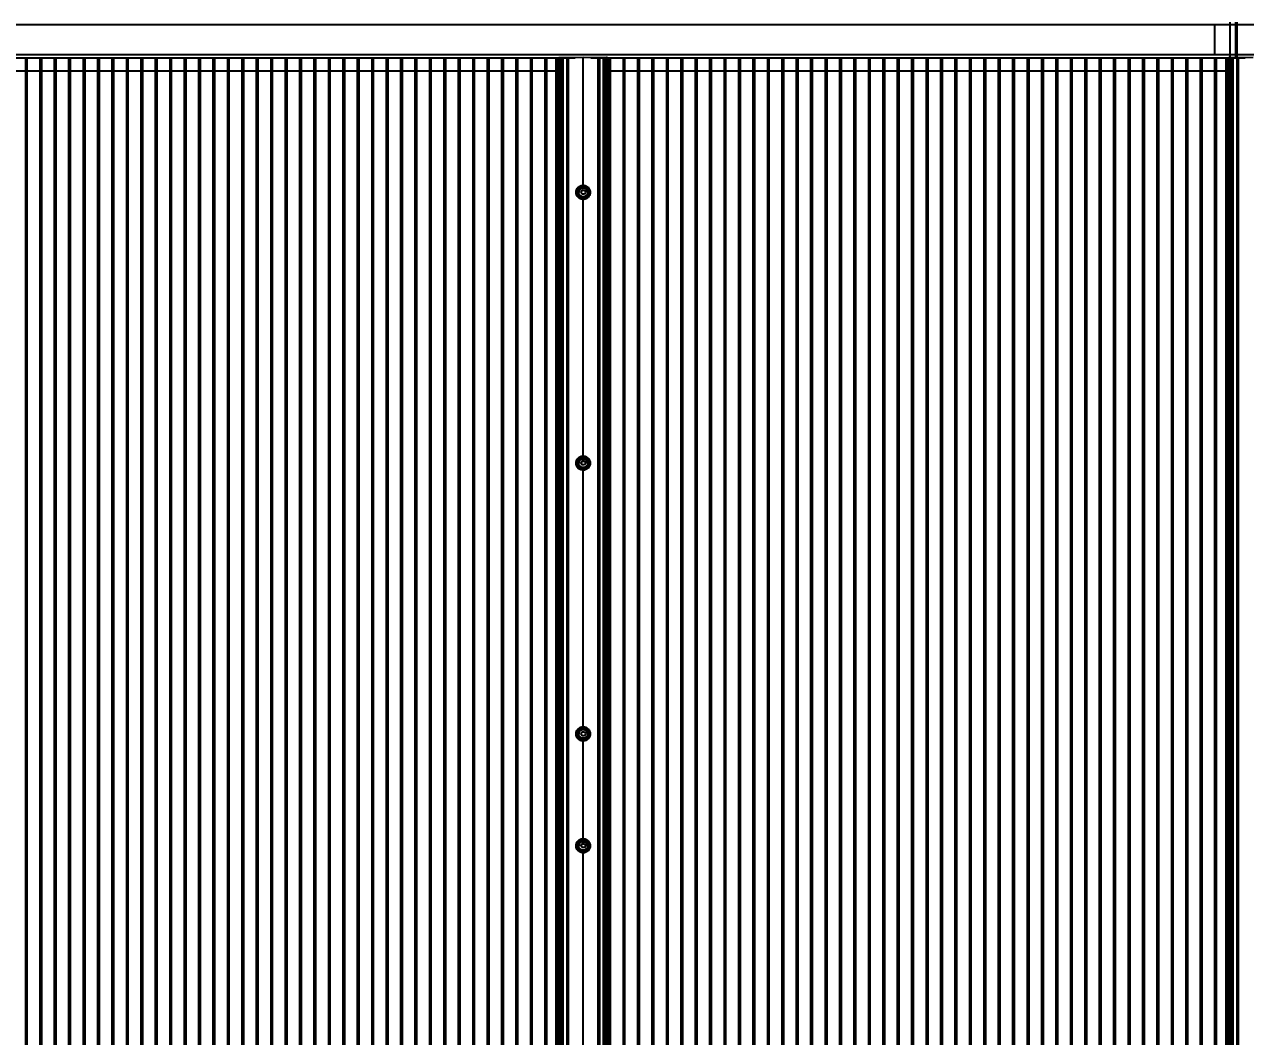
# Model space of a CAD drawing. Header units: millimetres. Extents: x 4625 to 14334, y 16216 to 31562.
# Drawn here: x 9480 to 11003, y 27486 to 28749 of the extents above; entities that cross this region are included whole.
import ezdxf

# ---------------------------------------------------------------- set-up
doc = ezdxf.new("R2010")
doc.units = ezdxf.units.MM
doc.header["$LTSCALE"] = 3
doc.layers.add('Default', color=7, linetype='Continuous')
doc.styles.get("Standard").update_dxf_attribs({"font": 'arial.ttf'})
doc.dimstyles.new('MATEUSZ', dxfattribs={"dimtxt": 35, "dimasz": 16, "dimexe": 0.18, "dimexo": 0.0625, "dimgap": 0.09, "dimtad": 0, "dimdec": 0, "dimdsep": 46, "dimtxsty": 'Standard', "dimblk": 'DOT', "dimcen": 0.09, "dimse1": 1, "dimse2": 1, "dimadec": 0, "dimazin": 0, "dimtfac": 1, "dimtdec": 0, "dimtofl": 0, "dimtmove": 0, "dimatfit": 3, "dimfxl": 1, "dimtolj": 1, "dimtzin": 0, "dimlwd": 9, "dimlwe": 9, "dimarcsym": 0})

# ---------------------------------------------------------------- blocks, each defined once
blk = doc.blocks.new('_Dot')
at = {"color": 0, "linetype": 'ByBlock', "lineweight": -2}
blk.add_line((-0.5, 0), (-1, 0), dxfattribs=at)
at = {"color": 0, "linetype": 'ByBlock', "const_width": 0.5}
blk.add_lwpolyline([(-0.25, 0, 1), (0.25, 0, 1)], format="xyb", close=True, dxfattribs=at)
blk = doc.blocks.new('*D31')
at = {"color": 0, "lineweight": 9, "transparency": 16777216}
for p, q in [((5803.9, 26303.4), (9576.2, 26303.4)), ((13713.7, 26303.4), (9941.4, 26303.4))]:
    blk.add_line(p, q, dxfattribs=at)
at = {"layer": 'Defpoints', "color": 0, "transparency": 16777216}
for p in [(5787.9, 28730), (13729.7, 28730), (13729.7, 26303.4)]:
    blk.add_point(p, dxfattribs=at)
at = {"color": 0, "lineweight": 9, "transparency": 16777216, "xscale": 16, "yscale": 16, "zscale": 16, "rotation": 180}
blk.add_blockref('_Dot', (5787.9, 26303.4), dxfattribs=at)
at = {"color": 0, "lineweight": 9, "transparency": 16777216, "xscale": 16, "yscale": 16, "zscale": 16}
blk.add_blockref('_Dot', (13729.7, 26303.4), dxfattribs=at)
at = {"color": 0, "transparency": 16777216, "insert": (9758.8, 26303.4), "char_height": 123, "attachment_point": 5}
blk.add_mtext('\\A1;7942', dxfattribs=at)

msp = doc.modelspace()

# ---------------------------------------------------------------- linework, layer by layer
at = {"layer": 'Default'}
for p, q in [((13557.3, 28748.4), (7557.3, 28748.4)), ((10964.8, 28711.6), (10964.8, 28748.4)), ((10964.8, 28711.6), (10964.8, 28748.4)), ((10983.9, 28707.9), (10983.9, 28752.1)), ((10990.6, 28752), (10990.6, 28708)), ((10992.1, 28752), (10992.1, 28708)), ((5960.3, 28711.6), (11960.3, 28711.6)), ((10167, 28706.9), (9351, 28706.9)), ((10147.6, 28706.8), (9369, 28706.8)), ((9481, 28706.8), (9481, 26887.3)), ((9483, 28706.8), (9483, 26887.3)), ((9499, 28706.8), (9499, 26887.3)), ((9501, 28706.8), (9501, 26887.3)), ((9517, 28706.8), (9517, 26887.3)), ((9519, 28706.8), (9519, 26887.3)), ((9535, 28706.8), (9535, 26887.3)), ((9537, 28706.8), (9537, 26887.3)), ((9553, 28706.8), (9553, 26887.3)), ((9555, 28706.8), (9555, 26887.3)), ((9571, 28706.8), (9571, 26887.3)), ((9573, 28706.8), (9573, 26887.3)), ((9589, 28706.8), (9589, 26887.3)), ((9591, 28706.8), (9591, 26887.3)), ((9607, 28706.8), (9607, 26887.3)), ((9609, 28706.8), (9609, 26887.3)), ((9625, 28706.8), (9625, 26887.3)), ((9627, 28706.8), (9627, 26887.3)), ((9643, 28706.8), (9643, 26887.3)), ((9645, 28706.8), (9645, 26887.3)), ((9661, 28706.8), (9661, 26887.3)), ((9663, 28706.8), (9663, 26887.3)), ((9679, 28706.8), (9679, 26887.3)), ((9681, 28706.8), (9681, 26887.3)), ((9697, 28706.8), (9697, 26887.3)), ((9699, 28706.8), (9699, 26887.3)), ((9715, 28706.8), (9715, 26887.3)), ((9717, 28706.8), (9717, 26887.3)), ((9733, 28706.8), (9733, 26887.3)), ((9735, 28706.8), (9735, 26887.3)), ((9751, 28706.8), (9751, 26887.3)), ((9753, 28706.8), (9753, 26887.3)), ((9769, 28706.8), (9769, 26887.3)), ((9771, 28706.8), (9771, 26887.3)), ((9787, 28706.8), (9787, 26887.3)), ((9789, 28706.8), (9789, 26887.3)), ((9805, 28706.8), (9805, 26887.3)), ((9807, 28706.8), (9807, 26887.3)), ((9823, 28706.8), (9823, 26887.3)), ((9825, 28706.8), (9825, 26887.3)), ((9841, 28706.8), (9841, 26887.3)), ((9843, 28706.8), (9843, 26887.3)), ((9859, 28706.8), (9859, 26887.3)), ((9861, 28706.8), (9861, 26887.3)), ((9877, 28706.8), (9877, 26887.3)), ((9879, 28706.8), (9879, 26887.3)), ((9895, 28706.8), (9895, 26887.3)), ((9897, 28706.8), (9897, 26887.3)), ((9913, 28706.8), (9913, 26887.3)), ((9915, 28706.8), (9915, 26887.3)), ((9931, 28706.8), (9931, 26887.3)), ((9933, 28706.8), (9933, 26887.3)), ((9949, 28706.8), (9949, 26887.3)), ((9951, 28706.8), (9951, 26887.3)), ((9967, 28706.8), (9967, 26887.3)), ((9969, 28706.8), (9969, 26887.3)), ((9985, 28706.8), (9985, 26887.3)), ((9987, 28706.8), (9987, 26887.3)), ((10003, 28706.8), (10003, 26887.3)), ((10005, 28706.8), (10005, 26887.3)), ((10021, 28706.8), (10021, 26887.3)), ((10023, 28706.8), (10023, 26887.3)), ((10039, 28706.8), (10039, 26887.3)), ((10041, 28706.8), (10041, 26887.3)), ((10057, 28706.8), (10057, 26887.3)), ((10059, 28706.8), (10059, 26887.3)), ((10075, 28706.8), (10075, 26887.3)), ((10077, 28706.8), (10077, 26887.3)), ((10093, 28706.8), (10093, 26887.3)), ((10095, 28706.8), (10095, 26887.3)), ((10111, 28706.8), (10111, 26887.3)), ((10113, 28706.8), (10113, 26887.3)), ((10129, 28706.8), (10129, 26887.3)), ((10131, 28706.8), (10131, 26887.3)), ((10143.3, 28706.9), (10145.3, 28707.4)), ((10143.3, 26887.4), (10143.3, 28706.9)), ((10145.3, 28707.4), (10146.9, 28707.5)), ((10145.3, 26887.8), (10145.3, 28707.4)), ((10146.8, 28707.5), (10146.8, 28707.8)), ((10146.8, 28707.8), (10146.8, 26888.3)), ((10146.9, 26888), (10146.9, 28707.5)), ((10147.6, 28707.9), (10147.6, 26888.3)), ((10148.6, 28707.7), (10148.6, 28707.5)), ((10148.6, 28707.7), (10148.6, 26888.2)), ((10148.6, 28707.5), (10148.6, 26888)), ((10149.1, 28707.5), (10149.1, 26887.9)), ((10149.3, 28707.5), (10151.8, 28707.6)), ((10149.3, 26888), (10149.3, 28707.5)), ((10150.3, 26888), (10150.3, 28707.5)), ((10151.8, 28707.6), (10154.3, 28707.5)), ((10151.8, 26888.1), (10151.8, 28707.6)), ((10156.6, 28707.5), (10156.6, 28707.8)), ((10156.6, 28707.8), (10156.6, 26888.3)), ((10158.3, 28707.8), (10158.3, 28707.5)), ((10158.3, 28707.8), (10158.3, 26888.3)), ((10176.8, 28545), (10176.8, 28708.1)), ((11002.6, 28706.9), (10186.6, 28706.9)), ((10195.3, 28707.8), (10195.3, 28707.5)), ((10195.3, 28707.8), (10195.3, 26888.3)), ((10197.1, 28707.5), (10197.1, 28707.8)), ((10197.1, 28707.8), (10197.1, 26888.3)), ((10199.3, 28707.5), (10201.8, 28707.6)), ((10201.8, 28707.6), (10201.8, 26888.1)), ((10201.8, 28707.6), (10204.3, 28707.5)), ((10204.3, 28707.5), (10204.3, 26888)), ((10983.3, 28706.8), (10204.8, 28706.8)), ((10205.1, 28707.7), (10205.1, 28707.5)), ((10205.1, 28707.7), (10205.1, 26888.2)), ((10205.1, 28707.5), (10205.1, 26888)), ((10206, 28707.9), (10206, 26888.3)), ((10206.7, 28707.5), (10208.3, 28707.4)), ((10206.7, 28707.5), (10206.7, 26888)), ((10206.8, 28707.5), (10206.8, 28707.8)), ((10206.8, 28707.8), (10206.8, 26888.3)), ((10208.3, 28707.4), (10208.3, 26887.8)), ((10208.3, 28707.4), (10210.3, 28706.9)), ((10210.3, 28706.9), (10210.3, 26887.4)), ((10210.6, 28706.8), (10210.6, 26887.3)), ((10226.6, 28706.8), (10226.6, 26887.3)), ((10228.6, 28706.8), (10228.6, 26887.3)), ((10244.6, 28706.8), (10244.6, 26887.3)), ((10246.6, 28706.8), (10246.6, 26887.3)), ((10262.6, 28706.8), (10262.6, 26887.3)), ((10264.6, 28706.8), (10264.6, 26887.3)), ((10280.6, 28706.8), (10280.6, 26887.3)), ((10282.6, 28706.8), (10282.6, 26887.3)), ((10298.6, 28706.8), (10298.6, 26887.3)), ((10300.6, 28706.8), (10300.6, 26887.3)), ((10316.6, 28706.8), (10316.6, 26887.3)), ((10318.6, 28706.8), (10318.6, 26887.3)), ((10334.6, 28706.8), (10334.6, 26887.3)), ((10336.6, 28706.8), (10336.6, 26887.3)), ((10352.6, 28706.8), (10352.6, 26887.3)), ((10354.6, 28706.8), (10354.6, 26887.3)), ((10370.6, 28706.8), (10370.6, 26887.3)), ((10372.6, 28706.8), (10372.6, 26887.3)), ((10388.6, 28706.8), (10388.6, 26887.3)), ((10390.6, 28706.8), (10390.6, 26887.3)), ((10406.6, 28706.8), (10406.6, 26887.3)), ((10408.6, 28706.8), (10408.6, 26887.3)), ((10424.6, 28706.8), (10424.6, 26887.3)), ((10426.6, 28706.8), (10426.6, 26887.3)), ((10442.6, 28706.8), (10442.6, 26887.3)), ((10444.6, 28706.8), (10444.6, 26887.3)), ((10460.6, 28706.8), (10460.6, 26887.3)), ((10462.6, 28706.8), (10462.6, 26887.3)), ((10478.6, 28706.8), (10478.6, 26887.3)), ((10480.6, 28706.8), (10480.6, 26887.3)), ((10496.6, 28706.8), (10496.6, 26887.3)), ((10498.6, 28706.8), (10498.6, 26887.3)), ((10514.6, 28706.8), (10514.6, 26887.3)), ((10516.6, 28706.8), (10516.6, 26887.3)), ((10532.6, 28706.8), (10532.6, 26887.3)), ((10534.6, 28706.8), (10534.6, 26887.3)), ((10550.6, 28706.8), (10550.6, 26887.3)), ((10552.6, 28706.8), (10552.6, 26887.3)), ((10568.6, 28706.8), (10568.6, 26887.3)), ((10570.6, 28706.8), (10570.6, 26887.3)), ((10586.6, 28706.8), (10586.6, 26887.3)), ((10588.6, 28706.8), (10588.6, 26887.3)), ((10604.6, 28706.8), (10604.6, 26887.3)), ((10606.6, 28706.8), (10606.6, 26887.3)), ((10622.6, 28706.8), (10622.6, 26887.3)), ((10624.6, 28706.8), (10624.6, 26887.3)), ((10640.6, 28706.8), (10640.6, 26887.3)), ((10642.6, 28706.8), (10642.6, 26887.3)), ((10658.6, 28706.8), (10658.6, 26887.3)), ((10660.6, 28706.8), (10660.6, 26887.3)), ((10676.6, 28706.8), (10676.6, 26887.3)), ((10678.6, 28706.8), (10678.6, 26887.3)), ((10694.6, 28706.8), (10694.6, 26887.3)), ((10696.6, 28706.8), (10696.6, 26887.3)), ((10712.6, 28706.8), (10712.6, 26887.3)), ((10714.6, 28706.8), (10714.6, 26887.3)), ((10730.6, 28706.8), (10730.6, 26887.3)), ((10732.6, 28706.8), (10732.6, 26887.3)), ((10748.6, 28706.8), (10748.6, 26887.3)), ((10750.6, 28706.8), (10750.6, 26887.3)), ((10766.6, 28706.8), (10766.6, 26887.3)), ((10768.6, 28706.8), (10768.6, 26887.3)), ((10784.6, 28706.8), (10784.6, 26887.3)), ((10786.6, 28706.8), (10786.6, 26887.3)), ((10802.6, 28706.8), (10802.6, 26887.3)), ((10804.6, 28706.8), (10804.6, 26887.3)), ((10820.6, 28706.8), (10820.6, 26887.3)), ((10822.6, 28706.8), (10822.6, 26887.3)), ((10838.6, 28706.8), (10838.6, 26887.3)), ((10840.6, 28706.8), (10840.6, 26887.3)), ((10856.6, 28706.8), (10856.6, 26887.3)), ((10858.6, 28706.8), (10858.6, 26887.3)), ((10874.6, 28706.8), (10874.6, 26887.3)), ((10876.6, 28706.8), (10876.6, 26887.3)), ((10892.6, 28706.8), (10892.6, 26887.3)), ((10894.6, 28706.8), (10894.6, 26887.3)), ((10910.6, 28706.8), (10910.6, 26887.3)), ((10912.6, 28706.8), (10912.6, 26887.3)), ((10928.6, 28706.8), (10928.6, 26887.3)), ((10930.6, 28706.8), (10930.6, 26887.3)), ((10946.6, 28706.8), (10946.6, 26887.3)), ((10948.6, 28706.8), (10948.6, 26887.3)), ((10964.6, 28706.8), (10964.6, 26887.3)), ((10966.6, 28706.8), (10966.6, 26887.3)), ((10979, 28706.9), (10981, 28707.4)), ((10979, 26887.4), (10979, 28706.9)), ((10981, 28707.4), (10982.6, 28707.5)), ((10981, 26887.8), (10981, 28707.4)), ((10982.5, 28707.5), (10982.5, 28707.8)), ((10982.5, 28707.8), (10982.5, 26888.3)), ((10982.6, 26888), (10982.6, 28707.5)), ((10983.3, 28707.9), (10983.3, 26888.3)), ((10984.2, 28707.7), (10984.2, 28707.5)), ((10984.2, 28707.7), (10984.2, 26888.2)), ((10984.2, 28707.5), (10984.2, 26888)), ((10984.7, 28707.5), (10984.7, 26887.9)), ((10985, 28707.5), (10987.5, 28707.6)), ((10985, 26888), (10985, 28707.5)), ((10987.5, 28707.6), (10990, 28707.5)), ((10987.5, 26888.1), (10987.5, 28707.6)), ((10992.2, 28707.5), (10992.2, 28707.8)), ((10992.2, 28707.8), (10992.2, 26888.3)), ((10994, 28707.8), (10994, 26888.3)), ((10994, 28707.8), (10994, 28707.5)), ((10147.6, 28690.6), (9370.3, 28690.6)), ((10983.3, 28690.6), (10206, 28690.6)), ((10173.9, 28539.6), (10175.4, 28542.1)), ((10175.4, 28542.1), (10178.3, 28542.1)), ((10178.3, 28537.1), (10175.4, 28537.1)), ((10176.8, 28207.1), (10176.8, 28534)), ((10178.3, 28542.1), (10179.7, 28539.6)), ((10173.9, 28201.7), (10175.4, 28204.2)), ((10175.4, 28199.2), (10173.9, 28201.7)), ((10175.4, 28204.2), (10178.3, 28204.2)), ((10178.3, 28204.2), (10179.7, 28201.7)), ((10176.8, 27869.1), (10176.8, 28196.1)), ((10168.1, 27863.7), (10168.1, 27863.7)), ((10173.9, 27863.7), (10175.4, 27866.2)), ((10175.4, 27861.2), (10173.9, 27863.7)), ((10175.4, 27866.2), (10178.3, 27866.2)), ((10178.3, 27866.2), (10179.7, 27863.7)), ((10179.7, 27863.7), (10178.3, 27861.2)), ((10185.6, 27863.7), (10185.6, 27863.7)), ((10178.3, 27861.2), (10175.4, 27861.2)), ((10176.8, 27729.5), (10176.8, 27858.2)), ((10173.9, 27724.1), (10175.4, 27726.6)), ((10175.4, 27726.6), (10175.4, 27726.8)), ((10175.4, 27726.6), (10178.3, 27726.6)), ((10178.3, 27726.6), (10178.3, 27726.8)), ((10178.3, 27726.6), (10179.7, 27724.1)), ((10176.8, 27391.6), (10176.8, 27718.5)), ((10179.7, 27724.1), (10178.3, 27721.6))]:
    msp.add_line(p, q, dxfattribs=at)
for points in [[(10146.8, 28707.8, 0), (10146.8, 28707.8, 0), (10146.8, 28707.8, 0), (10146.8, 28707.8, 0), (10146.8, 28707.8, 0), (10146.8, 28707.8, 0), (10146.8, 28707.8, 0), (10146.8, 28707.8, 0), (10146.8, 28707.8, 0), (10146.8, 28707.8, 0), (10146.8, 28707.8, 0), (10146.8, 28707.9, 0), (10146.9, 28707.9, 0), (10147.6, 28707.9, 0)], [(10147.6, 28707.9, 0), (10176.8, 28708.1, 0)], [(10176.8, 28708.1, 0), (10206, 28707.9, 0)], [(10206.8, 28707.8, 0), (10206.8, 28707.8, 0), (10206.8, 28707.8, 0), (10206.8, 28707.8, 0), (10206.8, 28707.8, 0), (10206.8, 28707.8, 0), (10206.8, 28707.8, 0), (10206.8, 28707.8, 0), (10206.8, 28707.8, 0), (10206.8, 28707.8, 0), (10206.8, 28707.8, 0), (10206.8, 28707.9, 0), (10206.7, 28707.9, 0), (10206, 28707.9, 0)], [(10982.5, 28707.8, 0), (10982.5, 28707.8, 0), (10982.5, 28707.8, 0), (10982.5, 28707.8, 0), (10982.5, 28707.8, 0), (10982.5, 28707.8, 0), (10982.5, 28707.8, 0), (10982.5, 28707.8, 0), (10982.5, 28707.8, 0), (10982.5, 28707.8, 0), (10982.5, 28707.8, 0), (10982.5, 28707.9, 0), (10982.6, 28707.9, 0), (10983.3, 28707.9, 0)], [(10983.3, 28707.9, 0), (11012.5, 28708.1, 0)], [(10176.8, 28530.8, 0), (10175.7, 28530.9, 0), (10174.6, 28531.1, 0), (10173.4, 28531.5, 0), (10172.3, 28532, 0), (10171.3, 28532.7, 0), (10170.4, 28533.6, 0), (10169.6, 28534.5, 0), (10169, 28535.6, 0), (10168.5, 28536.7, 0), (10168.2, 28537.9, 0), (10168.1, 28539, 0), (10168.1, 28540.1, 0), (10168.2, 28541.2, 0), (10168.5, 28542.3, 0), (10169, 28543.4, 0), (10169.6, 28544.5, 0)], [(10171.3, 28539.5, 0), (10171.3, 28540, 0), (10171.4, 28540.6, 0), (10171.5, 28541.1, 0), (10171.7, 28541.6, 0), (10172, 28542.1, 0), (10172.2, 28542.6, 0), (10172.6, 28543, 0), (10172.9, 28543.4, 0), (10173.3, 28543.7, 0), (10173.7, 28544.1, 0), (10174.2, 28544.3, 0), (10174.7, 28544.6, 0), (10175.2, 28544.8, 0), (10175.7, 28544.9, 0), (10176.3, 28545, 0), (10176.8, 28545, 0)], [(10182.3, 28539.4, 0), (10182.3, 28539.9, 0), (10182.2, 28540.4, 0), (10182.1, 28540.9, 0), (10181.9, 28541.5, 0), (10181.7, 28542, 0), (10181.4, 28542.4, 0), (10181, 28542.9, 0), (10180.7, 28543.2, 0), (10180.3, 28543.6, 0), (10179.9, 28543.9, 0), (10179.4, 28544.2, 0), (10178.9, 28544.4, 0), (10178.4, 28544.6, 0), (10177.9, 28544.8, 0), (10177.3, 28544.8, 0), (10176.8, 28544.9, 0), (10176.3, 28544.8, 0), (10175.7, 28544.8, 0), (10175.2, 28544.6, 0), (10174.7, 28544.4, 0), (10174.2, 28544.2, 0), (10173.7, 28543.9, 0), (10173.3, 28543.6, 0), (10172.9, 28543.2, 0), (10172.6, 28542.9, 0), (10172.2, 28542.4, 0), (10172, 28542, 0), (10171.7, 28541.5, 0), (10171.5, 28540.9, 0), (10171.4, 28540.4, 0), (10171.3, 28539.9, 0), (10171.3, 28539.4, 0)], [(10176.8, 28534, 0), (10176.3, 28534, 0), (10175.7, 28534.1, 0), (10175.2, 28534.3, 0), (10174.7, 28534.4, 0), (10174.2, 28534.7, 0), (10173.7, 28535, 0), (10173.3, 28535.3, 0), (10172.9, 28535.6, 0), (10172.6, 28536, 0), (10172.2, 28536.4, 0), (10172, 28536.9, 0), (10171.7, 28537.4, 0), (10171.5, 28537.9, 0), (10171.4, 28538.4, 0), (10171.3, 28539, 0), (10171.3, 28539.5, 0)], [(10173.9, 28539.8, 0), (10175.4, 28542.3, 0)], [(10175.4, 28537.3, 0), (10173.9, 28539.8, 0)], [(10175.4, 28542.3, 0), (10178.3, 28542.3, 0)], [(10178.3, 28537.3, 0), (10175.4, 28537.3, 0)], [(10176.8, 28545, 0), (10177.3, 28545, 0), (10177.9, 28544.9, 0), (10178.4, 28544.8, 0), (10178.9, 28544.6, 0), (10179.4, 28544.3, 0), (10179.9, 28544.1, 0), (10180.3, 28543.7, 0), (10180.7, 28543.4, 0), (10181, 28543, 0), (10181.4, 28542.6, 0), (10181.7, 28542.1, 0), (10181.9, 28541.6, 0), (10182.1, 28541.1, 0), (10182.2, 28540.6, 0), (10182.3, 28540, 0), (10182.3, 28539.5, 0)], [(10185.4, 28541, 0), (10185.5, 28540.1, 0), (10185.6, 28539.2, 0), (10185.5, 28538.3, 0), (10185.3, 28537.4, 0), (10185, 28536.5, 0), (10184.6, 28535.6, 0), (10184.1, 28534.8, 0), (10183.6, 28533.9, 0), (10182.9, 28533.2, 0), (10182.1, 28532.6, 0), (10181.3, 28532, 0), (10180.4, 28531.5, 0), (10179.5, 28531.2, 0), (10178.6, 28531, 0), (10177.7, 28530.8, 0), (10176.8, 28530.8, 0)], [(10182.3, 28539.5, 0), (10182.3, 28539, 0), (10182.2, 28538.4, 0), (10182.1, 28537.9, 0), (10181.9, 28537.4, 0), (10181.7, 28536.9, 0), (10181.4, 28536.4, 0), (10181, 28536, 0), (10180.7, 28535.6, 0), (10180.3, 28535.3, 0), (10179.9, 28535, 0), (10179.4, 28534.7, 0), (10178.9, 28534.4, 0), (10178.4, 28534.3, 0), (10177.9, 28534.1, 0), (10177.3, 28534, 0), (10176.8, 28534, 0)], [(10178.3, 28542.3, 0), (10179.7, 28539.8, 0)], [(10179.7, 28539.8, 0), (10178.3, 28537.3, 0)], [(10176.8, 28192.9, 0), (10175.9, 28192.9, 0), (10174.9, 28193.1, 0), (10173.9, 28193.3, 0), (10173, 28193.7, 0), (10172.1, 28194.2, 0), (10171.2, 28194.9, 0), (10170.4, 28195.6, 0), (10169.8, 28196.4, 0), (10169.2, 28197.3, 0), (10168.7, 28198.2, 0), (10168.4, 28199.2, 0), (10168.2, 28200.2, 0), (10168.1, 28201.1, 0), (10168.1, 28202, 0), (10168.2, 28203, 0), (10168.4, 28203.9, 0)], [(10171.3, 28201.6, 0), (10171.3, 28202.1, 0), (10171.4, 28202.6, 0), (10171.5, 28203.2, 0), (10171.7, 28203.7, 0), (10172, 28204.2, 0), (10172.2, 28204.6, 0), (10172.6, 28205.1, 0), (10172.9, 28205.5, 0), (10173.3, 28205.8, 0), (10173.7, 28206.1, 0), (10174.2, 28206.4, 0), (10174.7, 28206.7, 0), (10175.2, 28206.8, 0), (10175.7, 28207, 0), (10176.3, 28207, 0), (10176.8, 28207.1, 0)], [(10182.3, 28201.4, 0), (10182.3, 28202, 0), (10182.2, 28202.5, 0), (10182.1, 28203, 0), (10181.9, 28203.5, 0), (10181.7, 28204, 0), (10181.4, 28204.5, 0), (10181, 28204.9, 0), (10180.7, 28205.3, 0), (10180.3, 28205.7, 0), (10179.9, 28206, 0), (10179.4, 28206.3, 0), (10178.9, 28206.5, 0), (10178.4, 28206.7, 0), (10177.9, 28206.8, 0), (10177.3, 28206.9, 0), (10176.8, 28206.9, 0), (10176.3, 28206.9, 0), (10175.7, 28206.8, 0), (10175.2, 28206.7, 0), (10174.7, 28206.5, 0), (10174.2, 28206.3, 0), (10173.7, 28206, 0), (10173.3, 28205.7, 0), (10172.9, 28205.3, 0), (10172.6, 28204.9, 0), (10172.2, 28204.5, 0), (10172, 28204, 0), (10171.7, 28203.5, 0), (10171.5, 28203, 0), (10171.4, 28202.5, 0), (10171.3, 28202, 0), (10171.3, 28201.4, 0)], [(10176.8, 28196.1, 0), (10176.3, 28196.1, 0), (10175.7, 28196.2, 0), (10175.2, 28196.3, 0), (10174.7, 28196.5, 0), (10174.2, 28196.7, 0), (10173.7, 28197, 0), (10173.3, 28197.4, 0), (10172.9, 28197.7, 0), (10172.6, 28198.1, 0), (10172.2, 28198.5, 0), (10172, 28199, 0), (10171.7, 28199.5, 0), (10171.5, 28200, 0), (10171.4, 28200.5, 0), (10171.3, 28201.1, 0), (10171.3, 28201.6, 0)], [(10173.9, 28201.8, 0), (10175.4, 28204.3, 0)], [(10175.4, 28199.4, 0), (10173.9, 28201.8, 0)], [(10175.1, 28210.1, 0), (10176.4, 28210.3, 0), (10177.7, 28210.3, 0), (10179, 28210, 0), (10180.3, 28209.6, 0)], [(10175.4, 28204.3, 0), (10178.3, 28204.3, 0)], [(10178.3, 28199.4, 0), (10175.4, 28199.4, 0)], [(10176.8, 28207.1, 0), (10177.3, 28207, 0), (10177.9, 28207, 0), (10178.4, 28206.8, 0), (10178.9, 28206.7, 0), (10179.4, 28206.4, 0), (10179.9, 28206.1, 0), (10180.3, 28205.8, 0), (10180.7, 28205.5, 0), (10181, 28205.1, 0), (10181.4, 28204.6, 0), (10181.7, 28204.2, 0), (10181.9, 28203.7, 0), (10182.1, 28203.2, 0), (10182.2, 28202.6, 0), (10182.3, 28202.1, 0), (10182.3, 28201.6, 0)], [(10185.5, 28202.3, 0), (10185.6, 28201.5, 0), (10185.5, 28200.7, 0), (10185.4, 28199.8, 0), (10185.1, 28199, 0), (10184.8, 28198.1, 0), (10184.4, 28197.3, 0), (10183.9, 28196.5, 0), (10183.3, 28195.7, 0), (10182.6, 28195.1, 0), (10181.9, 28194.5, 0), (10181.1, 28194, 0), (10180.2, 28193.5, 0), (10179.4, 28193.2, 0), (10178.5, 28193, 0), (10177.6, 28192.9, 0), (10176.8, 28192.9, 0)], [(10182.3, 28201.6, 0), (10182.3, 28201.1, 0), (10182.2, 28200.5, 0), (10182.1, 28200, 0), (10181.9, 28199.5, 0), (10181.7, 28199, 0), (10181.4, 28198.5, 0), (10181, 28198.1, 0), (10180.7, 28197.7, 0), (10180.3, 28197.4, 0), (10179.9, 28197, 0), (10179.4, 28196.7, 0), (10178.9, 28196.5, 0), (10178.4, 28196.3, 0), (10177.9, 28196.2, 0), (10177.3, 28196.1, 0), (10176.8, 28196.1, 0)], [(10178.3, 28204.3, 0), (10179.7, 28201.8, 0)], [(10179.7, 28201.8, 0), (10178.3, 28199.4, 0)], [(10176.8, 27854.9, 0), (10175.7, 27855, 0), (10174.5, 27855.2, 0), (10173.4, 27855.6, 0), (10172.3, 27856.2, 0), (10171.3, 27856.9, 0), (10170.3, 27857.8, 0), (10169.5, 27858.8, 0), (10168.9, 27859.9, 0), (10168.5, 27861, 0), (10168.2, 27862.2, 0), (10168.1, 27863.3, 0), (10168.1, 27864.4, 0), (10168.3, 27865.5, 0), (10168.6, 27866.7, 0), (10169.1, 27867.8, 0), (10169.8, 27868.9, 0)], [(10171.3, 27863.7, 0), (10171.3, 27864.2, 0), (10171.4, 27864.7, 0), (10171.5, 27865.2, 0), (10171.7, 27865.8, 0), (10172, 27866.2, 0), (10172.2, 27866.7, 0), (10172.6, 27867.1, 0), (10172.9, 27867.5, 0), (10173.3, 27867.9, 0), (10173.7, 27868.2, 0), (10174.2, 27868.5, 0), (10174.7, 27868.7, 0), (10175.2, 27868.9, 0), (10175.7, 27869, 0), (10176.3, 27869.1, 0), (10176.8, 27869.1, 0)], [(10182.3, 27863.5, 0), (10182.3, 27864, 0), (10182.2, 27864.6, 0), (10182.1, 27865.1, 0), (10181.9, 27865.6, 0), (10181.7, 27866.1, 0), (10181.4, 27866.6, 0), (10181, 27867, 0), (10180.7, 27867.4, 0), (10180.3, 27867.7, 0), (10179.9, 27868.1, 0), (10179.4, 27868.4, 0), (10178.9, 27868.6, 0), (10178.4, 27868.8, 0), (10177.9, 27868.9, 0), (10177.3, 27869, 0), (10176.8, 27869, 0), (10176.3, 27869, 0), (10175.7, 27868.9, 0), (10175.2, 27868.8, 0), (10174.7, 27868.6, 0), (10174.2, 27868.4, 0), (10173.7, 27868.1, 0), (10173.3, 27867.7, 0), (10172.9, 27867.4, 0), (10172.6, 27867, 0), (10172.2, 27866.6, 0), (10172, 27866.1, 0), (10171.7, 27865.6, 0), (10171.5, 27865.1, 0), (10171.4, 27864.6, 0), (10171.3, 27864, 0), (10171.3, 27863.5, 0)], [(10176.8, 27858.2, 0), (10176.3, 27858.2, 0), (10175.7, 27858.3, 0), (10175.2, 27858.4, 0), (10174.7, 27858.6, 0), (10174.2, 27858.8, 0), (10173.7, 27859.1, 0), (10173.3, 27859.4, 0), (10172.9, 27859.8, 0), (10172.6, 27860.2, 0), (10172.2, 27860.6, 0), (10172, 27861.1, 0), (10171.7, 27861.6, 0), (10171.5, 27862.1, 0), (10171.4, 27862.6, 0), (10171.3, 27863.1, 0), (10171.3, 27863.7, 0)], [(10173.9, 27863.9, 0), (10175.4, 27866.4, 0)], [(10175.4, 27861.4, 0), (10173.9, 27863.9, 0)], [(10175.4, 27866.4, 0), (10178.3, 27866.4, 0)], [(10176.8, 27869.1, 0), (10177.3, 27869.1, 0), (10177.9, 27869, 0), (10178.4, 27868.9, 0), (10178.9, 27868.7, 0), (10179.4, 27868.5, 0), (10179.9, 27868.2, 0), (10180.3, 27867.9, 0), (10180.7, 27867.5, 0), (10181, 27867.1, 0), (10181.4, 27866.7, 0), (10181.7, 27866.2, 0), (10181.9, 27865.8, 0), (10182.1, 27865.2, 0), (10182.2, 27864.7, 0), (10182.3, 27864.2, 0), (10182.3, 27863.7, 0)], [(10184.3, 27868.2, 0), (10184.8, 27867.2, 0), (10185.2, 27866.1, 0), (10185.5, 27865, 0), (10185.6, 27863.9, 0), (10185.5, 27862.8, 0), (10185.3, 27861.7, 0), (10185, 27860.6, 0), (10184.5, 27859.5, 0), (10183.9, 27858.5, 0), (10183.1, 27857.6, 0), (10182.2, 27856.8, 0), (10181.2, 27856.1, 0), (10180.1, 27855.6, 0), (10179, 27855.2, 0), (10177.9, 27855, 0), (10176.8, 27854.9, 0)], [(10182.3, 27863.7, 0), (10182.3, 27863.1, 0), (10182.2, 27862.6, 0), (10182.1, 27862.1, 0), (10181.9, 27861.6, 0), (10181.7, 27861.1, 0), (10181.4, 27860.6, 0), (10181, 27860.2, 0), (10180.7, 27859.8, 0), (10180.3, 27859.4, 0), (10179.9, 27859.1, 0), (10179.4, 27858.8, 0), (10178.9, 27858.6, 0), (10178.4, 27858.4, 0), (10177.9, 27858.3, 0), (10177.3, 27858.2, 0), (10176.8, 27858.2, 0)], [(10178.3, 27866.4, 0), (10179.7, 27863.9, 0)], [(10179.7, 27863.9, 0), (10178.3, 27861.4, 0)], [(10178.3, 27861.4, 0), (10175.4, 27861.4, 0)], [(10176.8, 27715.3, 0), (10175.7, 27715.3, 0), (10174.6, 27715.6, 0), (10173.5, 27715.9, 0), (10172.4, 27716.4, 0), (10171.4, 27717.1, 0), (10170.5, 27718, 0), (10169.7, 27718.9, 0), (10169.1, 27719.9, 0), (10168.6, 27721, 0), (10168.3, 27722.1, 0), (10168.1, 27723.2, 0), (10168.1, 27724.3, 0), (10168.2, 27725.4, 0), (10168.4, 27726.5, 0), (10168.8, 27727.6, 0), (10169.4, 27728.7, 0)], [(10171.3, 27724, 0), (10171.3, 27724.5, 0), (10171.4, 27725, 0), (10171.5, 27725.6, 0), (10171.7, 27726.1, 0), (10172, 27726.6, 0), (10172.2, 27727.1, 0), (10172.6, 27727.5, 0), (10172.9, 27727.9, 0), (10173.3, 27728.2, 0), (10173.7, 27728.6, 0), (10174.2, 27728.8, 0), (10174.7, 27729.1, 0), (10175.2, 27729.3, 0), (10175.7, 27729.4, 0), (10176.3, 27729.5, 0), (10176.8, 27729.5, 0)], [(10182.3, 27723.9, 0), (10182.3, 27724.4, 0), (10182.2, 27724.9, 0), (10182.1, 27725.4, 0), (10181.9, 27726, 0), (10181.7, 27726.5, 0), (10181.4, 27726.9, 0), (10181, 27727.3, 0), (10180.7, 27727.7, 0), (10180.3, 27728.1, 0), (10179.9, 27728.4, 0), (10179.4, 27728.7, 0), (10178.9, 27728.9, 0), (10178.4, 27729.1, 0), (10177.9, 27729.2, 0), (10177.3, 27729.3, 0), (10176.8, 27729.3, 0), (10176.3, 27729.3, 0), (10175.7, 27729.2, 0), (10175.2, 27729.1, 0), (10174.7, 27728.9, 0), (10174.2, 27728.7, 0), (10173.7, 27728.4, 0), (10173.3, 27728.1, 0), (10172.9, 27727.7, 0), (10172.6, 27727.3, 0), (10172.2, 27726.9, 0), (10172, 27726.5, 0), (10171.7, 27726, 0), (10171.5, 27725.4, 0), (10171.4, 27724.9, 0), (10171.3, 27724.4, 0), (10171.3, 27723.9, 0)], [(10173.9, 27724.3, 0), (10175.4, 27726.8, 0)], [(10175.2, 27732.6, 0), (10176.4, 27732.7, 0), (10177.6, 27732.7, 0), (10178.9, 27732.5, 0), (10180.2, 27732.1, 0)], [(10175.4, 27726.8, 0), (10178.3, 27726.8, 0)], [(10176.8, 27729.5, 0), (10177.3, 27729.5, 0), (10177.9, 27729.4, 0), (10178.4, 27729.3, 0), (10178.9, 27729.1, 0), (10179.4, 27728.8, 0), (10179.9, 27728.6, 0), (10180.3, 27728.2, 0), (10180.7, 27727.9, 0), (10181, 27727.5, 0), (10181.4, 27727.1, 0), (10181.7, 27726.6, 0), (10181.9, 27726.1, 0), (10182.1, 27725.6, 0), (10182.2, 27725, 0), (10182.3, 27724.5, 0), (10182.3, 27724, 0)], [(10178.3, 27726.8, 0), (10179.7, 27724.3, 0)], [(10176.8, 27718.5, 0), (10176.3, 27718.5, 0), (10175.7, 27718.6, 0), (10175.2, 27718.7, 0), (10174.7, 27718.9, 0), (10174.2, 27719.2, 0), (10173.7, 27719.4, 0), (10173.3, 27719.8, 0), (10172.9, 27720.1, 0), (10172.6, 27720.5, 0), (10172.2, 27720.9, 0), (10172, 27721.4, 0), (10171.7, 27721.9, 0), (10171.5, 27722.4, 0), (10171.4, 27722.9, 0), (10171.3, 27723.5, 0), (10171.3, 27724, 0)], [(10175.4, 27721.8, 0), (10173.9, 27724.3, 0)], [(10178.3, 27721.8, 0), (10175.4, 27721.8, 0)], [(10185.5, 27725, 0), (10185.6, 27724.2, 0), (10185.5, 27723.3, 0), (10185.4, 27722.5, 0), (10185.2, 27721.6, 0), (10184.9, 27720.7, 0), (10184.5, 27719.8, 0), (10184, 27719, 0), (10183.4, 27718.3, 0), (10182.7, 27717.6, 0), (10182, 27716.9, 0), (10181.1, 27716.4, 0), (10180.3, 27716, 0), (10179.4, 27715.7, 0), (10178.5, 27715.4, 0), (10177.7, 27715.3, 0), (10176.8, 27715.3, 0)], [(10182.3, 27724, 0), (10182.3, 27723.5, 0), (10182.2, 27722.9, 0), (10182.1, 27722.4, 0), (10181.9, 27721.9, 0), (10181.7, 27721.4, 0), (10181.4, 27720.9, 0), (10181, 27720.5, 0), (10180.7, 27720.1, 0), (10180.3, 27719.8, 0), (10179.9, 27719.4, 0), (10179.4, 27719.2, 0), (10178.9, 27718.9, 0), (10178.4, 27718.7, 0), (10177.9, 27718.6, 0), (10177.3, 27718.5, 0), (10176.8, 27718.5, 0)], [(10179.7, 27724.3, 0), (10178.3, 27721.8, 0)]]:
    msp.add_polyline3d(points, dxfattribs=at)
for points in [[(10176.8, 28530.9, 0), (10176, 28530.9, 0), (10175.2, 28531, 0), (10174.4, 28531.2, 0), (10173.6, 28531.5, 0), (10172.8, 28531.8, 0), (10172, 28532.3, 0), (10171.3, 28532.8, 0), (10170.6, 28533.4, 0), (10170, 28534.1, 0), (10169.5, 28534.8, 0), (10169, 28535.6, 0), (10168.7, 28536.4, 0), (10168.4, 28537.2, 0), (10168.2, 28538, 0), (10168.1, 28538.8, 0), (10168.1, 28539.6, 0), (10168.1, 28540.4, 0), (10168.2, 28541.2, 0), (10168.4, 28542, 0), (10168.7, 28542.8, 0), (10169, 28543.6, 0), (10169.5, 28544.4, 0), (10170, 28545.1, 0), (10170.6, 28545.8, 0), (10171.3, 28546.4, 0), (10172, 28546.9, 0), (10172.8, 28547.3, 0), (10173.6, 28547.7, 0), (10174.4, 28548, 0), (10175.2, 28548.2, 0), (10176, 28548.3, 0), (10176.8, 28548.3, 0), (10177.6, 28548.3, 0), (10178.4, 28548.2, 0), (10179.2, 28548, 0), (10180, 28547.7, 0), (10180.8, 28547.3, 0), (10181.6, 28546.9, 0), (10182.3, 28546.4, 0), (10183, 28545.8, 0), (10183.6, 28545.1, 0), (10184.1, 28544.4, 0), (10184.6, 28543.6, 0), (10184.9, 28542.8, 0), (10185.2, 28542, 0), (10185.4, 28541.2, 0), (10185.5, 28540.4, 0), (10185.6, 28539.6, 0), (10185.5, 28538.8, 0), (10185.4, 28538, 0), (10185.2, 28537.2, 0), (10184.9, 28536.4, 0), (10184.6, 28535.6, 0), (10184.1, 28534.8, 0), (10183.6, 28534.1, 0), (10183, 28533.4, 0), (10182.3, 28532.8, 0), (10181.6, 28532.3, 0), (10180.8, 28531.8, 0), (10180, 28531.5, 0), (10179.2, 28531.2, 0), (10178.4, 28531, 0), (10177.6, 28530.9, 0)], [(10176.8, 28532.6, 0), (10176.2, 28532.6, 0), (10175.5, 28532.7, 0), (10174.9, 28532.9, 0), (10174.2, 28533.1, 0), (10173.6, 28533.4, 0), (10173, 28533.7, 0), (10172.4, 28534.2, 0), (10171.9, 28534.7, 0), (10171.4, 28535.2, 0), (10170.9, 28535.8, 0), (10170.6, 28536.4, 0), (10170.3, 28537, 0), (10170.1, 28537.7, 0), (10169.9, 28538.3, 0), (10169.8, 28539, 0), (10169.8, 28539.6, 0), (10169.8, 28540.2, 0), (10169.9, 28540.9, 0), (10170.1, 28541.5, 0), (10170.3, 28542.2, 0), (10170.6, 28542.8, 0), (10170.9, 28543.4, 0), (10171.4, 28544, 0), (10171.9, 28544.5, 0), (10172.4, 28545, 0), (10173, 28545.4, 0), (10173.6, 28545.8, 0), (10174.2, 28546.1, 0), (10174.9, 28546.3, 0), (10175.5, 28546.5, 0), (10176.2, 28546.5, 0), (10176.8, 28546.6, 0), (10177.4, 28546.5, 0), (10178.1, 28546.5, 0), (10178.7, 28546.3, 0), (10179.4, 28546.1, 0), (10180, 28545.8, 0), (10180.6, 28545.4, 0), (10181.2, 28545, 0), (10181.8, 28544.5, 0), (10182.2, 28544, 0), (10182.7, 28543.4, 0), (10183, 28542.8, 0), (10183.3, 28542.2, 0), (10183.5, 28541.5, 0), (10183.7, 28540.9, 0), (10183.8, 28540.2, 0), (10183.8, 28539.6, 0), (10183.8, 28539, 0), (10183.7, 28538.3, 0), (10183.5, 28537.7, 0), (10183.3, 28537, 0), (10183, 28536.4, 0), (10182.7, 28535.8, 0), (10182.2, 28535.2, 0), (10181.8, 28534.7, 0), (10181.2, 28534.2, 0), (10180.6, 28533.7, 0), (10180, 28533.4, 0), (10179.4, 28533.1, 0), (10178.7, 28532.9, 0), (10178.1, 28532.7, 0), (10177.4, 28532.6, 0)], [(10176.8, 28192.9, 0), (10176, 28193, 0), (10175.2, 28193.1, 0), (10174.4, 28193.3, 0), (10173.6, 28193.6, 0), (10172.8, 28193.9, 0), (10172, 28194.4, 0), (10171.3, 28194.9, 0), (10170.6, 28195.5, 0), (10170, 28196.2, 0), (10169.5, 28196.9, 0), (10169, 28197.7, 0), (10168.7, 28198.5, 0), (10168.4, 28199.3, 0), (10168.2, 28200.1, 0), (10168.1, 28200.9, 0), (10168.1, 28201.7, 0), (10168.1, 28202.5, 0), (10168.2, 28203.3, 0), (10168.4, 28204.1, 0), (10168.7, 28204.9, 0), (10169, 28205.7, 0), (10169.5, 28206.4, 0), (10170, 28207.2, 0), (10170.6, 28207.8, 0), (10171.3, 28208.4, 0), (10172, 28209, 0), (10172.8, 28209.4, 0), (10173.6, 28209.8, 0), (10174.4, 28210.1, 0), (10175.2, 28210.3, 0), (10176, 28210.4, 0), (10176.8, 28210.4, 0), (10177.6, 28210.4, 0), (10178.4, 28210.3, 0), (10179.2, 28210.1, 0), (10180, 28209.8, 0), (10180.8, 28209.4, 0), (10181.6, 28209, 0), (10182.3, 28208.4, 0), (10183, 28207.8, 0), (10183.6, 28207.2, 0), (10184.1, 28206.4, 0), (10184.6, 28205.7, 0), (10184.9, 28204.9, 0), (10185.2, 28204.1, 0), (10185.4, 28203.3, 0), (10185.5, 28202.5, 0), (10185.6, 28201.7, 0), (10185.5, 28200.9, 0), (10185.4, 28200.1, 0), (10185.2, 28199.3, 0), (10184.9, 28198.5, 0), (10184.6, 28197.7, 0), (10184.1, 28196.9, 0), (10183.6, 28196.2, 0), (10183, 28195.5, 0), (10182.3, 28194.9, 0), (10181.6, 28194.4, 0), (10180.8, 28193.9, 0), (10180, 28193.6, 0), (10179.2, 28193.3, 0), (10178.4, 28193.1, 0), (10177.6, 28193, 0)], [(10176.8, 28194.7, 0), (10176.2, 28194.7, 0), (10175.5, 28194.8, 0), (10174.9, 28195, 0), (10174.2, 28195.2, 0), (10173.6, 28195.5, 0), (10173, 28195.8, 0), (10172.4, 28196.2, 0), (10171.9, 28196.7, 0), (10171.4, 28197.3, 0), (10170.9, 28197.8, 0), (10170.6, 28198.5, 0), (10170.3, 28199.1, 0), (10170.1, 28199.7, 0), (10169.9, 28200.4, 0), (10169.8, 28201, 0), (10169.8, 28201.7, 0), (10169.8, 28202.3, 0), (10169.9, 28202.9, 0), (10170.1, 28203.6, 0), (10170.3, 28204.2, 0), (10170.6, 28204.9, 0), (10170.9, 28205.5, 0), (10171.4, 28206.1, 0), (10171.9, 28206.6, 0), (10172.4, 28207.1, 0), (10173, 28207.5, 0), (10173.6, 28207.9, 0), (10174.2, 28208.2, 0), (10174.9, 28208.4, 0), (10175.5, 28208.5, 0), (10176.2, 28208.6, 0), (10176.8, 28208.7, 0), (10177.4, 28208.6, 0), (10178.1, 28208.5, 0), (10178.7, 28208.4, 0), (10179.4, 28208.2, 0), (10180, 28207.9, 0), (10180.6, 28207.5, 0), (10181.2, 28207.1, 0), (10181.8, 28206.6, 0), (10182.2, 28206.1, 0), (10182.7, 28205.5, 0), (10183, 28204.9, 0), (10183.3, 28204.2, 0), (10183.5, 28203.6, 0), (10183.7, 28202.9, 0), (10183.8, 28202.3, 0), (10183.8, 28201.7, 0), (10183.8, 28201, 0), (10183.7, 28200.4, 0), (10183.5, 28199.7, 0), (10183.3, 28199.1, 0), (10183, 28198.5, 0), (10182.7, 28197.8, 0), (10182.2, 28197.3, 0), (10181.8, 28196.7, 0), (10181.2, 28196.2, 0), (10180.6, 28195.8, 0), (10180, 28195.5, 0), (10179.4, 28195.2, 0), (10178.7, 28195, 0), (10178.1, 28194.8, 0), (10177.4, 28194.7, 0)], [(10176.8, 27855, 0), (10176, 27855.1, 0), (10175.2, 27855.2, 0), (10174.4, 27855.4, 0), (10173.6, 27855.6, 0), (10172.8, 27856, 0), (10172, 27856.4, 0), (10171.3, 27857, 0), (10170.6, 27857.6, 0), (10170, 27858.2, 0), (10169.5, 27859, 0), (10169, 27859.7, 0), (10168.7, 27860.5, 0), (10168.4, 27861.3, 0), (10168.2, 27862.2, 0), (10168.1, 27863, 0), (10168.1, 27863.7, 0), (10168.1, 27864.5, 0), (10168.2, 27865.3, 0), (10168.4, 27866.1, 0), (10168.7, 27867, 0), (10169, 27867.8, 0), (10169.5, 27868.5, 0), (10170, 27869.2, 0), (10170.6, 27869.9, 0), (10171.3, 27870.5, 0), (10172, 27871, 0), (10172.8, 27871.5, 0), (10173.6, 27871.9, 0), (10174.4, 27872.1, 0), (10175.2, 27872.3, 0), (10176, 27872.4, 0), (10176.8, 27872.5, 0), (10177.6, 27872.4, 0), (10178.4, 27872.3, 0), (10179.2, 27872.1, 0), (10180, 27871.9, 0), (10180.8, 27871.5, 0), (10181.6, 27871, 0), (10182.3, 27870.5, 0), (10183, 27869.9, 0), (10183.6, 27869.2, 0), (10184.1, 27868.5, 0), (10184.6, 27867.8, 0), (10184.9, 27867, 0), (10185.2, 27866.1, 0), (10185.4, 27865.3, 0), (10185.5, 27864.5, 0), (10185.6, 27863.7, 0), (10185.5, 27863, 0), (10185.4, 27862.2, 0), (10185.2, 27861.3, 0), (10184.9, 27860.5, 0), (10184.6, 27859.7, 0), (10184.1, 27859, 0), (10183.6, 27858.2, 0), (10183, 27857.6, 0), (10182.3, 27857, 0), (10181.6, 27856.4, 0), (10180.8, 27856, 0), (10180, 27855.6, 0), (10179.2, 27855.4, 0), (10178.4, 27855.2, 0), (10177.6, 27855.1, 0)], [(10176.8, 27856.8, 0), (10176.2, 27856.8, 0), (10175.5, 27856.9, 0), (10174.9, 27857, 0), (10174.2, 27857.3, 0), (10173.6, 27857.5, 0), (10173, 27857.9, 0), (10172.4, 27858.3, 0), (10171.9, 27858.8, 0), (10171.4, 27859.3, 0), (10170.9, 27859.9, 0), (10170.6, 27860.5, 0), (10170.3, 27861.2, 0), (10170.1, 27861.8, 0), (10169.9, 27862.5, 0), (10169.8, 27863.1, 0), (10169.8, 27863.7, 0), (10169.8, 27864.4, 0), (10169.9, 27865, 0), (10170.1, 27865.7, 0), (10170.3, 27866.3, 0), (10170.6, 27867, 0), (10170.9, 27867.6, 0), (10171.4, 27868.1, 0), (10171.9, 27868.7, 0), (10172.4, 27869.2, 0), (10173, 27869.6, 0), (10173.6, 27869.9, 0), (10174.2, 27870.2, 0), (10174.9, 27870.5, 0), (10175.5, 27870.6, 0), (10176.2, 27870.7, 0), (10176.8, 27870.7, 0), (10177.4, 27870.7, 0), (10178.1, 27870.6, 0), (10178.7, 27870.5, 0), (10179.4, 27870.2, 0), (10180, 27869.9, 0), (10180.6, 27869.6, 0), (10181.2, 27869.2, 0), (10181.8, 27868.7, 0), (10182.2, 27868.1, 0), (10182.7, 27867.6, 0), (10183, 27867, 0), (10183.3, 27866.3, 0), (10183.5, 27865.7, 0), (10183.7, 27865, 0), (10183.8, 27864.4, 0), (10183.8, 27863.7, 0), (10183.8, 27863.1, 0), (10183.7, 27862.5, 0), (10183.5, 27861.8, 0), (10183.3, 27861.2, 0), (10183, 27860.5, 0), (10182.7, 27859.9, 0), (10182.2, 27859.3, 0), (10181.8, 27858.8, 0), (10181.2, 27858.3, 0), (10180.6, 27857.9, 0), (10180, 27857.5, 0), (10179.4, 27857.3, 0), (10178.7, 27857, 0), (10178.1, 27856.9, 0), (10177.4, 27856.8, 0)], [(10176.8, 27715.4, 0), (10176, 27715.4, 0), (10175.2, 27715.5, 0), (10174.4, 27715.7, 0), (10173.6, 27716, 0), (10172.8, 27716.3, 0), (10172, 27716.8, 0), (10171.3, 27717.3, 0), (10170.6, 27717.9, 0), (10170, 27718.6, 0), (10169.5, 27719.3, 0), (10169, 27720.1, 0), (10168.7, 27720.9, 0), (10168.4, 27721.7, 0), (10168.2, 27722.5, 0), (10168.1, 27723.3, 0), (10168.1, 27724.1, 0), (10168.1, 27724.9, 0), (10168.2, 27725.7, 0), (10168.4, 27726.5, 0), (10168.7, 27727.3, 0), (10169, 27728.1, 0), (10169.5, 27728.9, 0), (10170, 27729.6, 0), (10170.6, 27730.3, 0), (10171.3, 27730.9, 0), (10172, 27731.4, 0), (10172.8, 27731.8, 0), (10173.6, 27732.2, 0), (10174.4, 27732.5, 0), (10175.2, 27732.7, 0), (10176, 27732.8, 0), (10176.8, 27732.8, 0), (10177.6, 27732.8, 0), (10178.4, 27732.7, 0), (10179.2, 27732.5, 0), (10180, 27732.2, 0), (10180.8, 27731.8, 0), (10181.6, 27731.4, 0), (10182.3, 27730.9, 0), (10183, 27730.3, 0), (10183.6, 27729.6, 0), (10184.1, 27728.9, 0), (10184.6, 27728.1, 0), (10184.9, 27727.3, 0), (10185.2, 27726.5, 0), (10185.4, 27725.7, 0), (10185.5, 27724.9, 0), (10185.6, 27724.1, 0), (10185.5, 27723.3, 0), (10185.4, 27722.5, 0), (10185.2, 27721.7, 0), (10184.9, 27720.9, 0), (10184.6, 27720.1, 0), (10184.1, 27719.3, 0), (10183.6, 27718.6, 0), (10183, 27717.9, 0), (10182.3, 27717.3, 0), (10181.6, 27716.8, 0), (10180.8, 27716.3, 0), (10180, 27716, 0), (10179.2, 27715.7, 0), (10178.4, 27715.5, 0), (10177.6, 27715.4, 0)], [(10176.8, 27717.1, 0), (10176.2, 27717.1, 0), (10175.5, 27717.2, 0), (10174.9, 27717.4, 0), (10174.2, 27717.6, 0), (10173.6, 27717.9, 0), (10173, 27718.2, 0), (10172.4, 27718.7, 0), (10171.9, 27719.1, 0), (10171.4, 27719.7, 0), (10170.9, 27720.3, 0), (10170.6, 27720.9, 0), (10170.3, 27721.5, 0), (10170.1, 27722.2, 0), (10169.9, 27722.8, 0), (10169.8, 27723.5, 0), (10169.8, 27724.1, 0), (10169.8, 27724.7, 0), (10169.9, 27725.4, 0), (10170.1, 27726, 0), (10170.3, 27726.7, 0), (10170.6, 27727.3, 0), (10170.9, 27727.9, 0), (10171.4, 27728.5, 0), (10171.9, 27729, 0), (10172.4, 27729.5, 0), (10173, 27729.9, 0), (10173.6, 27730.3, 0), (10174.2, 27730.6, 0), (10174.9, 27730.8, 0), (10175.5, 27731, 0), (10176.2, 27731, 0), (10176.8, 27731.1, 0), (10177.4, 27731, 0), (10178.1, 27731, 0), (10178.7, 27730.8, 0), (10179.4, 27730.6, 0), (10180, 27730.3, 0), (10180.6, 27729.9, 0), (10181.2, 27729.5, 0), (10181.8, 27729, 0), (10182.2, 27728.5, 0), (10182.7, 27727.9, 0), (10183, 27727.3, 0), (10183.3, 27726.7, 0), (10183.5, 27726, 0), (10183.7, 27725.4, 0), (10183.8, 27724.7, 0), (10183.8, 27724.1, 0), (10183.8, 27723.5, 0), (10183.7, 27722.8, 0), (10183.5, 27722.2, 0), (10183.3, 27721.5, 0), (10183, 27720.9, 0), (10182.7, 27720.3, 0), (10182.2, 27719.7, 0), (10181.8, 27719.1, 0), (10181.2, 27718.7, 0), (10180.6, 27718.2, 0), (10180, 27717.9, 0), (10179.4, 27717.6, 0), (10178.7, 27717.4, 0), (10178.1, 27717.2, 0), (10177.4, 27717.1, 0)]]:
    msp.add_polyline3d(points, close=True, dxfattribs=at)

# ---------------------------------------------------------------- dimensions: what is measured, and where the dimension line sits
dim = msp.add_linear_dim(base=(13729.7, 26303.4), p1=(5787.9, 28730), p2=(13729.7, 28730), dimstyle='MATEUSZ', override={"dimtxt": 123})
dim.commit()
dim.dimension.update_dxf_attribs({"geometry": '*D31', "text_midpoint": (9758.8, 26303.4)})

doc.saveas('drawing.dxf')
